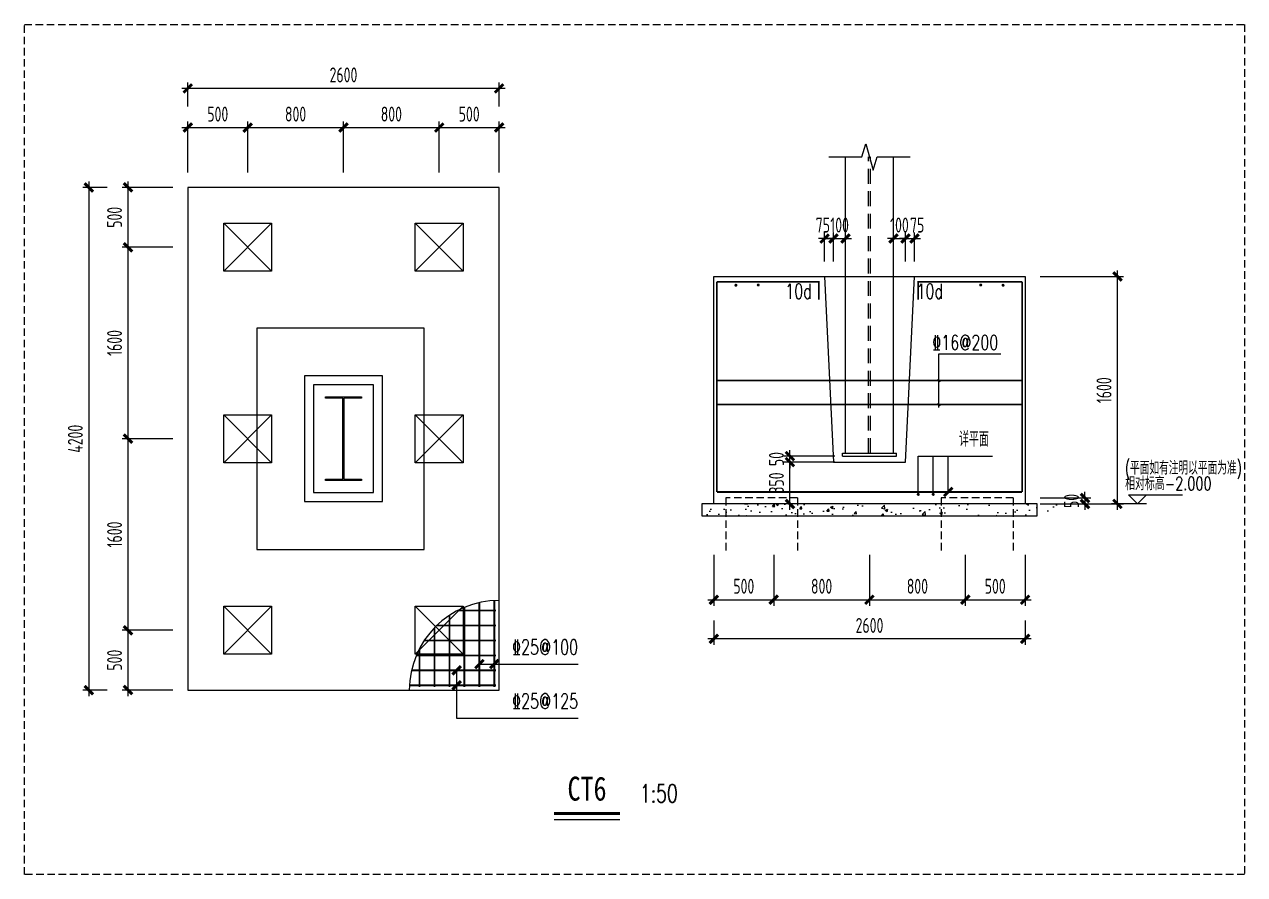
# Model space of a CAD drawing. Extents: x -1201378 to 2367219, y -619313 to 244905.
# Drawn here: x -166081 to -125311, y -428957 to -400544 of the extents above; entities that cross this region are included whole.
import ezdxf
from ezdxf.enums import TextEntityAlignment as Align

# ---------------------------------------------------------------- set-up
doc = ezdxf.new("R2010")
doc.units = 0
doc.header["$LTSCALE"] = 1000
doc.linetypes.add('DASHED', pattern=[0.75, 0.5, -0.25])
doc.linetypes.add('HIDDEN', pattern=[0.375, 0.25, -0.125])
doc.layers.get('0').update_dxf_attribs({"linetype": 'CONTINUOUS'})
doc.layers.get('Defpoints').update_dxf_attribs({"linetype": 'CONTINUOUS'})
for name, color, linetype in [('S-BG', 131, 'CONTINUOUS'), ('S-SHAPE2', 165, 'HIDDEN'), ('S-TEXT', 21, 'CONTINUOUS')]:
    doc.layers.add(name, color=color, linetype=linetype)
for name, color, linetype, lineweight in [('S-col', 2, 'CONTINUOUS', 0), ('S-ct', 2, 'CONTINUOUS', 0), ('S-dim', 81, 'CONTINUOUS', 0), ('S-donut', 11, 'CONTINUOUS', 0), ('S-gj', 6, 'CONTINUOUS', 0), ('S-hatch-c', 253, 'CONTINUOUS', 0), ('S-zhuang', 1, 'CONTINUOUS', 0), ('THIN', 7, 'CONTINUOUS', 0)]:
    doc.layers.add(name, color=color, linetype=linetype, lineweight=lineweight)
doc.styles.add('SS1', font='tj-romans1.shx', dxfattribs={"width": 0.7, "bigfont": 'tj-hztxt1.shx'})
doc.styles.add('TSSD_Dimension', font='tssdeng.shx', dxfattribs={"width": 0.7, "bigfont": 'hztxt.shx'})
doc.styles.add('TSSD_Norm', font='tj-romans1.shx', dxfattribs={"bigfont": 'tj-hztxt.shx'})
doc.styles.add('TSSD_Rein', font='tj-romans1.shx', dxfattribs={"width": 0.7, "bigfont": 'tj-hztxt.shx'})
doc.styles.add('黑体', font='simhei.ttf', dxfattribs={"width": 0.8})
doc.dimstyles.new('TSSD_50_200', dxfattribs={"dimtxt": 500, "dimasz": 200, "dimexe": 200, "dimexo": 500, "dimgap": 200, "dimtad": 1, "dimdec": 0, "dimlfac": 0.25, "dimzin": 0, "dimdsep": 46, "dimtxsty": 'TSSD_Dimension', "dimblk": 'ARCHTICK', "dimcen": 0, "dimdle": 200, "dimclrt": 7, "dimadec": 0, "dimazin": 0, "dimtfac": 1, "dimtdec": 0, "dimtix": 1, "dimtmove": 2, "dimatfit": 3, "dimfxl": 1, "dimtolj": 1, "dimtzin": 0, "dimarcsym": 0})

# ---------------------------------------------------------------- blocks, each defined once
blk = doc.blocks.new('_ArchTick')
at = {"color": 0, "linetype": 'ByBlock', "const_width": 0.5}
blk.add_lwpolyline([(-0.71, -0.71), (0.71, 0.71)], dxfattribs=at)
blk = doc.blocks.new('*D3606')
at = {"layer": 'Defpoints', "color": 0, "transparency": 16777216}
for p in [(-158620, -403992), (-160620, -405991), (-158620, -405991)]:
    blk.add_point(p, dxfattribs=at)
at = {"layer": 'S-dim', "color": 0, "lineweight": -2, "transparency": 16777216}
for p, q in [((-160820, -403992), (-158420, -403992)), ((-160620, -405491), (-160620, -403792)), ((-158620, -405491), (-158620, -403792))]:
    blk.add_line(p, q, dxfattribs=at)
at = {"layer": 'S-dim', "color": 0, "lineweight": -2, "transparency": 16777216, "xscale": 200, "yscale": 200, "zscale": 200, "rotation": 180}
blk.add_blockref('_ArchTick', (-160620, -403992), dxfattribs=at)
at = {"layer": 'S-dim', "color": 0, "lineweight": -2, "transparency": 16777216, "xscale": 200, "yscale": 200, "zscale": 200}
blk.add_blockref('_ArchTick', (-158620, -403992), dxfattribs=at)
at = {"layer": 'S-dim', "color": 7, "transparency": 16777216, "insert": (-159620, -403542), "char_height": 500, "attachment_point": 5, "style": 'TSSD_Dimension'}
blk.add_mtext('\\A1;500', dxfattribs=at)
blk = doc.blocks.new('*D3607')
at = {"layer": 'Defpoints', "color": 0, "transparency": 16777216}
for p in [(-155420, -403992), (-158620, -405991), (-155420, -405991)]:
    blk.add_point(p, dxfattribs=at)
at = {"layer": 'S-dim', "color": 0, "lineweight": -2, "transparency": 16777216}
for p, q in [((-158820, -403992), (-155220, -403992)), ((-158620, -405491), (-158620, -403792)), ((-155420, -405491), (-155420, -403792))]:
    blk.add_line(p, q, dxfattribs=at)
at = {"layer": 'S-dim', "color": 0, "lineweight": -2, "transparency": 16777216, "xscale": 200, "yscale": 200, "zscale": 200, "rotation": 180}
blk.add_blockref('_ArchTick', (-158620, -403992), dxfattribs=at)
at = {"layer": 'S-dim', "color": 0, "lineweight": -2, "transparency": 16777216, "xscale": 200, "yscale": 200, "zscale": 200}
blk.add_blockref('_ArchTick', (-155420, -403992), dxfattribs=at)
at = {"layer": 'S-dim', "color": 7, "transparency": 16777216, "insert": (-157020, -403542), "char_height": 500, "attachment_point": 5, "style": 'TSSD_Dimension'}
blk.add_mtext('\\A1;800', dxfattribs=at)
blk = doc.blocks.new('*D3608')
at = {"layer": 'Defpoints', "color": 0, "transparency": 16777216}
for p in [(-150220, -403992), (-152220, -405991), (-150220, -405991)]:
    blk.add_point(p, dxfattribs=at)
at = {"layer": 'S-dim', "color": 0, "lineweight": -2, "transparency": 16777216}
for p, q in [((-152420, -403992), (-150020, -403992)), ((-152220, -405491), (-152220, -403792)), ((-150220, -405491), (-150220, -403792))]:
    blk.add_line(p, q, dxfattribs=at)
at = {"layer": 'S-dim', "color": 0, "lineweight": -2, "transparency": 16777216, "xscale": 200, "yscale": 200, "zscale": 200, "rotation": 180}
blk.add_blockref('_ArchTick', (-152220, -403992), dxfattribs=at)
at = {"layer": 'S-dim', "color": 0, "lineweight": -2, "transparency": 16777216, "xscale": 200, "yscale": 200, "zscale": 200}
blk.add_blockref('_ArchTick', (-150220, -403992), dxfattribs=at)
at = {"layer": 'S-dim', "color": 7, "transparency": 16777216, "insert": (-151220, -403542), "char_height": 500, "attachment_point": 5, "style": 'TSSD_Dimension'}
blk.add_mtext('\\A1;500', dxfattribs=at)
blk = doc.blocks.new('*D3609')
at = {"layer": 'Defpoints', "color": 0, "transparency": 16777216}
for p in [(-152220, -403992), (-155420, -405991), (-152220, -405991)]:
    blk.add_point(p, dxfattribs=at)
at = {"layer": 'S-dim', "color": 0, "lineweight": -2, "transparency": 16777216}
for p, q in [((-155620, -403992), (-152020, -403992)), ((-155420, -405491), (-155420, -403792)), ((-152220, -405491), (-152220, -403792))]:
    blk.add_line(p, q, dxfattribs=at)
at = {"layer": 'S-dim', "color": 0, "lineweight": -2, "transparency": 16777216, "xscale": 200, "yscale": 200, "zscale": 200, "rotation": 180}
blk.add_blockref('_ArchTick', (-155420, -403992), dxfattribs=at)
at = {"layer": 'S-dim', "color": 0, "lineweight": -2, "transparency": 16777216, "xscale": 200, "yscale": 200, "zscale": 200}
blk.add_blockref('_ArchTick', (-152220, -403992), dxfattribs=at)
at = {"layer": 'S-dim', "color": 7, "transparency": 16777216, "insert": (-153820, -403542), "char_height": 500, "attachment_point": 5, "style": 'TSSD_Dimension'}
blk.add_mtext('\\A1;800', dxfattribs=at)
blk = doc.blocks.new('*D3610')
at = {"layer": 'Defpoints', "color": 0, "transparency": 16777216}
for p in [(-132644, -408970), (-129558, -408970), (-132644, -416570)]:
    blk.add_point(p, dxfattribs=at)
at = {"layer": 'S-dim', "color": 0, "lineweight": -2, "transparency": 16777216}
for p, q in [((-129558, -416770), (-129558, -408770)), ((-132144, -408970), (-129358, -408970)), ((-132144, -416570), (-129358, -416570))]:
    blk.add_line(p, q, dxfattribs=at)
at = {"layer": 'S-dim', "color": 0, "lineweight": -2, "transparency": 16777216, "xscale": 200, "yscale": 200, "zscale": 200}
for p, rotation in [((-129558, -408970), 90), ((-129558, -416570), 270)]:
    blk.add_blockref('_ArchTick', p, dxfattribs=dict(at, rotation=rotation))
at = {"layer": 'S-dim', "color": 7, "transparency": 16777216, "insert": (-130008, -412770), "char_height": 500, "attachment_point": 5, "rotation": 90, "style": 'TSSD_Dimension'}
blk.add_mtext('\\A1;1600', dxfattribs=at)
blk = doc.blocks.new('*D3611')
at = {"layer": 'Defpoints', "color": 0, "transparency": 16777216}
for p in [(-138644, -407700), (-139044, -408970), (-138644, -408970)]:
    blk.add_point(p, dxfattribs=at)
at = {"layer": 'S-dim', "color": 0, "lineweight": -2, "transparency": 16777216}
for p, q in [((-139044, -408470), (-139044, -407500)), ((-138644, -408470), (-138644, -407500)), ((-139044, -407700), (-139244, -407700)), ((-139044, -407700), (-138644, -407700)), ((-138644, -407700), (-138444, -407700))]:
    blk.add_line(p, q, dxfattribs=at)
at = {"layer": 'S-dim', "color": 0, "lineweight": -2, "transparency": 16777216, "xscale": 200, "yscale": 200, "zscale": 200}
blk.add_blockref('_ArchTick', (-139044, -407700), dxfattribs=at)
at = {"layer": 'S-dim', "color": 0, "lineweight": -2, "transparency": 16777216, "xscale": 200, "yscale": 200, "zscale": 200, "rotation": 180}
blk.add_blockref('_ArchTick', (-138644, -407700), dxfattribs=at)
at = {"layer": 'S-dim', "color": 7, "transparency": 16777216, "insert": (-138844, -407250), "char_height": 500, "attachment_point": 5, "style": 'TSSD_Dimension'}
blk.add_mtext('\\A1;100', dxfattribs=at)
blk = doc.blocks.new('*D3612')
at = {"layer": 'Defpoints', "color": 0, "transparency": 16777216}
for p in [(-139044, -407700), (-139344, -408970), (-139044, -408970)]:
    blk.add_point(p, dxfattribs=at)
at = {"layer": 'S-dim', "color": 0, "lineweight": -2, "transparency": 16777216}
for p, q in [((-139344, -408470), (-139344, -407500)), ((-139044, -408470), (-139044, -407500)), ((-139344, -407700), (-139544, -407700)), ((-139344, -407700), (-139044, -407700)), ((-139044, -407700), (-138844, -407700))]:
    blk.add_line(p, q, dxfattribs=at)
at = {"layer": 'S-dim', "color": 0, "lineweight": -2, "transparency": 16777216, "xscale": 200, "yscale": 200, "zscale": 200}
blk.add_blockref('_ArchTick', (-139344, -407700), dxfattribs=at)
at = {"layer": 'S-dim', "color": 0, "lineweight": -2, "transparency": 16777216, "xscale": 200, "yscale": 200, "zscale": 200, "rotation": 180}
blk.add_blockref('_ArchTick', (-139044, -407700), dxfattribs=at)
at = {"layer": 'S-dim', "color": 7, "transparency": 16777216, "insert": (-139401, -407250), "char_height": 500, "attachment_point": 5, "style": 'TSSD_Dimension'}
blk.add_mtext('\\A1;75', dxfattribs=at)
blk = doc.blocks.new('*D3613')
at = {"layer": 'Defpoints', "color": 0, "transparency": 16777216}
for p in [(-136344, -407700), (-136644, -408970), (-136344, -408970)]:
    blk.add_point(p, dxfattribs=at)
at = {"layer": 'S-dim', "color": 0, "lineweight": -2, "transparency": 16777216}
for p, q in [((-136644, -408470), (-136644, -407500)), ((-136344, -408470), (-136344, -407500)), ((-136644, -407700), (-136844, -407700)), ((-136644, -407700), (-136344, -407700)), ((-136344, -407700), (-136144, -407700))]:
    blk.add_line(p, q, dxfattribs=at)
at = {"layer": 'S-dim', "color": 0, "lineweight": -2, "transparency": 16777216, "xscale": 200, "yscale": 200, "zscale": 200}
blk.add_blockref('_ArchTick', (-136644, -407700), dxfattribs=at)
at = {"layer": 'S-dim', "color": 0, "lineweight": -2, "transparency": 16777216, "xscale": 200, "yscale": 200, "zscale": 200, "rotation": 180}
blk.add_blockref('_ArchTick', (-136344, -407700), dxfattribs=at)
at = {"layer": 'S-dim', "color": 7, "transparency": 16777216, "insert": (-136251, -407250), "char_height": 500, "attachment_point": 5, "style": 'TSSD_Dimension'}
blk.add_mtext('\\A1;75', dxfattribs=at)
blk = doc.blocks.new('*D3614')
at = {"layer": 'Defpoints', "color": 0, "transparency": 16777216}
for p in [(-136644, -407700), (-137044, -408970), (-136644, -408970)]:
    blk.add_point(p, dxfattribs=at)
at = {"layer": 'S-dim', "color": 0, "lineweight": -2, "transparency": 16777216}
for p, q in [((-137044, -408470), (-137044, -407500)), ((-136644, -408470), (-136644, -407500)), ((-137044, -407700), (-137244, -407700)), ((-137044, -407700), (-136644, -407700)), ((-136644, -407700), (-136444, -407700))]:
    blk.add_line(p, q, dxfattribs=at)
at = {"layer": 'S-dim', "color": 0, "lineweight": -2, "transparency": 16777216, "xscale": 200, "yscale": 200, "zscale": 200}
blk.add_blockref('_ArchTick', (-137044, -407700), dxfattribs=at)
at = {"layer": 'S-dim', "color": 0, "lineweight": -2, "transparency": 16777216, "xscale": 200, "yscale": 200, "zscale": 200, "rotation": 180}
blk.add_blockref('_ArchTick', (-136644, -407700), dxfattribs=at)
at = {"layer": 'S-dim', "color": 7, "transparency": 16777216, "insert": (-136844, -407250), "char_height": 500, "attachment_point": 5, "style": 'TSSD_Dimension'}
blk.add_mtext('\\A1;100', dxfattribs=at)
blk = doc.blocks.new('*D3615')
at = {"layer": 'Defpoints', "color": 0, "transparency": 16777216}
for p in [(-132644, -416370), (-132644, -416570), (-130644, -416570)]:
    blk.add_point(p, dxfattribs=at)
at = {"layer": 'S-dim', "color": 0, "lineweight": -2, "transparency": 16777216}
for p, q in [((-130644, -416370), (-130644, -416170)), ((-132144, -416370), (-130444, -416370)), ((-132144, -416570), (-130444, -416570)), ((-130644, -416370), (-130644, -416570)), ((-130644, -416570), (-130644, -416770))]:
    blk.add_line(p, q, dxfattribs=at)
at = {"layer": 'S-dim', "color": 0, "lineweight": -2, "transparency": 16777216, "xscale": 200, "yscale": 200, "zscale": 200}
for p, rotation in [((-130644, -416370), 270), ((-130644, -416570), 90)]:
    blk.add_blockref('_ArchTick', p, dxfattribs=dict(at, rotation=rotation))
at = {"layer": 'S-dim', "color": 7, "transparency": 16777216, "insert": (-131094, -416470), "char_height": 500, "attachment_point": 5, "rotation": 90, "style": 'TSSD_Dimension'}
blk.add_mtext('\\A1;50', dxfattribs=at)
blk = doc.blocks.new('*D3616')
at = {"layer": 'Defpoints', "color": 0, "transparency": 16777216}
for p in [(-140504, -415170), (-138504, -415170), (-138504, -416570)]:
    blk.add_point(p, dxfattribs=at)
at = {"layer": 'S-dim', "color": 0, "lineweight": -2, "transparency": 16777216}
for p, q in [((-140504, -416770), (-140504, -414970)), ((-139004, -415170), (-140704, -415170)), ((-139004, -416570), (-140704, -416570))]:
    blk.add_line(p, q, dxfattribs=at)
at = {"layer": 'S-dim', "color": 0, "lineweight": -2, "transparency": 16777216, "xscale": 200, "yscale": 200, "zscale": 200}
for p, rotation in [((-140504, -415170), 90), ((-140504, -416570), 270)]:
    blk.add_blockref('_ArchTick', p, dxfattribs=dict(at, rotation=rotation))
at = {"layer": 'S-dim', "color": 7, "transparency": 16777216, "insert": (-140954, -415870), "char_height": 500, "attachment_point": 5, "rotation": 90, "style": 'TSSD_Dimension'}
blk.add_mtext('\\A1;350', dxfattribs=at)
blk = doc.blocks.new('*D3617')
at = {"layer": 'Defpoints', "color": 0, "transparency": 16777216}
for p in [(-140504, -414970), (-138504, -414970), (-138504, -415170)]:
    blk.add_point(p, dxfattribs=at)
at = {"layer": 'S-dim', "color": 0, "lineweight": -2, "transparency": 16777216}
for p, q in [((-139004, -414970), (-140704, -414970)), ((-140504, -414970), (-140504, -414770)), ((-140504, -415170), (-140504, -414970)), ((-139004, -415170), (-140704, -415170)), ((-140504, -415170), (-140504, -415370))]:
    blk.add_line(p, q, dxfattribs=at)
at = {"layer": 'S-dim', "color": 0, "lineweight": -2, "transparency": 16777216, "xscale": 200, "yscale": 200, "zscale": 200}
for p, rotation in [((-140504, -414970), 270), ((-140504, -415170), 90)]:
    blk.add_blockref('_ArchTick', p, dxfattribs=dict(at, rotation=rotation))
at = {"layer": 'S-dim', "color": 7, "transparency": 16777216, "insert": (-140954, -415070), "char_height": 500, "attachment_point": 5, "rotation": 90, "style": 'TSSD_Dimension'}
blk.add_mtext('\\A1;50', dxfattribs=at)
blk = doc.blocks.new('S-ZHUANG-400')
at = {"layer": 'S-zhuang'}
for p, q in [((200, -200), (-200, 200)), ((-200, -200), (200, 200))]:
    blk.add_line(p, q, dxfattribs=at)
blk.add_lwpolyline([(-200, 200), (200, 200), (200, -200), (-200, -200)], close=True, dxfattribs=at)
blk = doc.blocks.new('nt66')
at = {"layer": 'S-col'}
blk.add_lwpolyline([(-195790, 766820), (-195490, 766820), (-195490, 766808), (-195636, 766808), (-195636, 766132), (-195490, 766132), (-195490, 766120), (-195790, 766120), (-195790, 766132), (-195644, 766132), (-195644, 766808), (-195790, 766808)], close=True, dxfattribs=at)
blk = doc.blocks.new('*D3581')
at = {"layer": 'Defpoints', "color": 0, "transparency": 16777216}
for p in [(-160620, -402682), (-160620, -403791), (-150220, -403791)]:
    blk.add_point(p, dxfattribs=at)
at = {"layer": 'S-dim', "color": 0, "lineweight": -2, "transparency": 16777216}
for p, q in [((-150020, -402682), (-160820, -402682)), ((-160620, -403291), (-160620, -402482)), ((-150220, -403291), (-150220, -402482))]:
    blk.add_line(p, q, dxfattribs=at)
at = {"layer": 'S-dim', "color": 0, "lineweight": -2, "transparency": 16777216, "xscale": 200, "yscale": 200, "zscale": 200, "rotation": 180}
blk.add_blockref('_ArchTick', (-160620, -402682), dxfattribs=at)
at = {"layer": 'S-dim', "color": 0, "lineweight": -2, "transparency": 16777216, "xscale": 200, "yscale": 200, "zscale": 200}
blk.add_blockref('_ArchTick', (-150220, -402682), dxfattribs=at)
at = {"layer": 'S-dim', "color": 7, "transparency": 16777216, "insert": (-155420, -402232), "char_height": 500, "attachment_point": 5, "style": 'TSSD_Dimension'}
blk.add_mtext('\\A1;2600', dxfattribs=at)
blk = doc.blocks.new('*D3582')
at = {"layer": 'Defpoints', "color": 0, "transparency": 16777216}
for p in [(-162619, -420791), (-160620, -420791), (-160620, -422791)]:
    blk.add_point(p, dxfattribs=at)
at = {"layer": 'S-dim', "color": 0, "lineweight": -2, "transparency": 16777216}
for p, q in [((-162619, -422991), (-162619, -420591)), ((-161120, -420791), (-162819, -420791)), ((-161120, -422791), (-162819, -422791))]:
    blk.add_line(p, q, dxfattribs=at)
at = {"layer": 'S-dim', "color": 0, "lineweight": -2, "transparency": 16777216, "xscale": 200, "yscale": 200, "zscale": 200}
for p, rotation in [((-162619, -420791), 90), ((-162619, -422791), 270)]:
    blk.add_blockref('_ArchTick', p, dxfattribs=dict(at, rotation=rotation))
at = {"layer": 'S-dim', "color": 7, "transparency": 16777216, "insert": (-163069, -421791), "char_height": 500, "attachment_point": 5, "rotation": 90, "style": 'TSSD_Dimension'}
blk.add_mtext('\\A1;500', dxfattribs=at)
blk = doc.blocks.new('*D3583')
at = {"layer": 'Defpoints', "color": 0, "transparency": 16777216}
for p in [(-162619, -414391), (-160620, -414391), (-160620, -420791)]:
    blk.add_point(p, dxfattribs=at)
at = {"layer": 'S-dim', "color": 0, "lineweight": -2, "transparency": 16777216}
for p, q in [((-162619, -420991), (-162619, -414191)), ((-161120, -414391), (-162819, -414391)), ((-161120, -420791), (-162819, -420791))]:
    blk.add_line(p, q, dxfattribs=at)
at = {"layer": 'S-dim', "color": 0, "lineweight": -2, "transparency": 16777216, "xscale": 200, "yscale": 200, "zscale": 200}
for p, rotation in [((-162619, -414391), 90), ((-162619, -420791), 270)]:
    blk.add_blockref('_ArchTick', p, dxfattribs=dict(at, rotation=rotation))
at = {"layer": 'S-dim', "color": 7, "transparency": 16777216, "insert": (-163069, -417591), "char_height": 500, "attachment_point": 5, "rotation": 90, "style": 'TSSD_Dimension'}
blk.add_mtext('\\A1;1600', dxfattribs=at)
blk = doc.blocks.new('*D3584')
at = {"layer": 'Defpoints', "color": 0, "transparency": 16777216}
for p in [(-162619, -405991), (-160620, -405991), (-160620, -407991)]:
    blk.add_point(p, dxfattribs=at)
at = {"layer": 'S-dim', "color": 0, "lineweight": -2, "transparency": 16777216}
for p, q in [((-161120, -405991), (-162819, -405991)), ((-162619, -408191), (-162619, -405791)), ((-161120, -407991), (-162819, -407991))]:
    blk.add_line(p, q, dxfattribs=at)
at = {"layer": 'S-dim', "color": 0, "lineweight": -2, "transparency": 16777216, "xscale": 200, "yscale": 200, "zscale": 200}
for p, rotation in [((-162619, -405991), 90), ((-162619, -407991), 270)]:
    blk.add_blockref('_ArchTick', p, dxfattribs=dict(at, rotation=rotation))
at = {"layer": 'S-dim', "color": 7, "transparency": 16777216, "insert": (-163069, -406991), "char_height": 500, "attachment_point": 5, "rotation": 90, "style": 'TSSD_Dimension'}
blk.add_mtext('\\A1;500', dxfattribs=at)
blk = doc.blocks.new('*D3585')
at = {"layer": 'Defpoints', "color": 0, "transparency": 16777216}
for p in [(-162619, -407991), (-160620, -407991), (-160620, -414391)]:
    blk.add_point(p, dxfattribs=at)
at = {"layer": 'S-dim', "color": 0, "lineweight": -2, "transparency": 16777216}
for p, q in [((-161120, -407991), (-162819, -407991)), ((-162619, -414591), (-162619, -407791)), ((-161120, -414391), (-162819, -414391))]:
    blk.add_line(p, q, dxfattribs=at)
at = {"layer": 'S-dim', "color": 0, "lineweight": -2, "transparency": 16777216, "xscale": 200, "yscale": 200, "zscale": 200}
for p, rotation in [((-162619, -407991), 90), ((-162619, -414391), 270)]:
    blk.add_blockref('_ArchTick', p, dxfattribs=dict(at, rotation=rotation))
at = {"layer": 'S-dim', "color": 7, "transparency": 16777216, "insert": (-163069, -411191), "char_height": 500, "attachment_point": 5, "rotation": 90, "style": 'TSSD_Dimension'}
blk.add_mtext('\\A1;1600', dxfattribs=at)
blk = doc.blocks.new('*D3586')
at = {"layer": 'Defpoints', "color": 0, "transparency": 16777216}
for p in [(-162820, -405991), (-163929, -422791), (-162820, -422791)]:
    blk.add_point(p, dxfattribs=at)
at = {"layer": 'S-dim', "color": 0, "lineweight": -2, "transparency": 16777216}
for p, q in [((-163320, -405991), (-164129, -405991)), ((-163929, -405791), (-163929, -422991)), ((-163320, -422791), (-164129, -422791))]:
    blk.add_line(p, q, dxfattribs=at)
at = {"layer": 'S-dim', "color": 0, "lineweight": -2, "transparency": 16777216, "xscale": 200, "yscale": 200, "zscale": 200}
for p, rotation in [((-163929, -405991), 90), ((-163929, -422791), 270)]:
    blk.add_blockref('_ArchTick', p, dxfattribs=dict(at, rotation=rotation))
at = {"layer": 'S-dim', "color": 7, "transparency": 16777216, "insert": (-164379, -414391), "char_height": 500, "attachment_point": 5, "rotation": 90, "style": 'TSSD_Dimension'}
blk.add_mtext('\\A1;4200', dxfattribs=at)
blk = doc.blocks.new('*D3587')
at = {"layer": 'Defpoints', "color": 0, "transparency": 16777216}
for p in [(-143044, -417770), (-141044, -417770), (-141044, -419770)]:
    blk.add_point(p, dxfattribs=at)
at = {"layer": 'S-dim', "color": 0, "lineweight": -2, "transparency": 16777216}
for p, q in [((-143044, -418270), (-143044, -419970)), ((-141044, -418270), (-141044, -419970)), ((-143244, -419770), (-140844, -419770))]:
    blk.add_line(p, q, dxfattribs=at)
at = {"layer": 'S-dim', "color": 0, "lineweight": -2, "transparency": 16777216, "xscale": 200, "yscale": 200, "zscale": 200, "rotation": 180}
blk.add_blockref('_ArchTick', (-143044, -419770), dxfattribs=at)
at = {"layer": 'S-dim', "color": 0, "lineweight": -2, "transparency": 16777216, "xscale": 200, "yscale": 200, "zscale": 200}
blk.add_blockref('_ArchTick', (-141044, -419770), dxfattribs=at)
at = {"layer": 'S-dim', "color": 7, "transparency": 16777216, "insert": (-142044, -419320), "char_height": 500, "attachment_point": 5, "style": 'TSSD_Dimension'}
blk.add_mtext('\\A1;500', dxfattribs=at)
blk = doc.blocks.new('*D3588')
at = {"layer": 'Defpoints', "color": 0, "transparency": 16777216}
for p in [(-141044, -417770), (-137844, -417770), (-137844, -419770)]:
    blk.add_point(p, dxfattribs=at)
at = {"layer": 'S-dim', "color": 0, "lineweight": -2, "transparency": 16777216}
for p, q in [((-141044, -418270), (-141044, -419970)), ((-137844, -418270), (-137844, -419970)), ((-141244, -419770), (-137644, -419770))]:
    blk.add_line(p, q, dxfattribs=at)
at = {"layer": 'S-dim', "color": 0, "lineweight": -2, "transparency": 16777216, "xscale": 200, "yscale": 200, "zscale": 200, "rotation": 180}
blk.add_blockref('_ArchTick', (-141044, -419770), dxfattribs=at)
at = {"layer": 'S-dim', "color": 0, "lineweight": -2, "transparency": 16777216, "xscale": 200, "yscale": 200, "zscale": 200}
blk.add_blockref('_ArchTick', (-137844, -419770), dxfattribs=at)
at = {"layer": 'S-dim', "color": 7, "transparency": 16777216, "insert": (-139444, -419320), "char_height": 500, "attachment_point": 5, "style": 'TSSD_Dimension'}
blk.add_mtext('\\A1;800', dxfattribs=at)
blk = doc.blocks.new('*D3589')
at = {"layer": 'Defpoints', "color": 0, "transparency": 16777216}
for p in [(-134644, -417770), (-132644, -417770), (-132644, -419770)]:
    blk.add_point(p, dxfattribs=at)
at = {"layer": 'S-dim', "color": 0, "lineweight": -2, "transparency": 16777216}
for p, q in [((-134644, -418270), (-134644, -419970)), ((-132644, -418270), (-132644, -419970)), ((-134844, -419770), (-132444, -419770))]:
    blk.add_line(p, q, dxfattribs=at)
at = {"layer": 'S-dim', "color": 0, "lineweight": -2, "transparency": 16777216, "xscale": 200, "yscale": 200, "zscale": 200, "rotation": 180}
blk.add_blockref('_ArchTick', (-134644, -419770), dxfattribs=at)
at = {"layer": 'S-dim', "color": 0, "lineweight": -2, "transparency": 16777216, "xscale": 200, "yscale": 200, "zscale": 200}
blk.add_blockref('_ArchTick', (-132644, -419770), dxfattribs=at)
at = {"layer": 'S-dim', "color": 7, "transparency": 16777216, "insert": (-133644, -419320), "char_height": 500, "attachment_point": 5, "style": 'TSSD_Dimension'}
blk.add_mtext('\\A1;500', dxfattribs=at)
blk = doc.blocks.new('*D3590')
at = {"layer": 'Defpoints', "color": 0, "transparency": 16777216}
for p in [(-137844, -417770), (-134644, -417770), (-134644, -419770)]:
    blk.add_point(p, dxfattribs=at)
at = {"layer": 'S-dim', "color": 0, "lineweight": -2, "transparency": 16777216}
for p, q in [((-137844, -418270), (-137844, -419970)), ((-134644, -418270), (-134644, -419970)), ((-138044, -419770), (-134444, -419770))]:
    blk.add_line(p, q, dxfattribs=at)
at = {"layer": 'S-dim', "color": 0, "lineweight": -2, "transparency": 16777216, "xscale": 200, "yscale": 200, "zscale": 200, "rotation": 180}
blk.add_blockref('_ArchTick', (-137844, -419770), dxfattribs=at)
at = {"layer": 'S-dim', "color": 0, "lineweight": -2, "transparency": 16777216, "xscale": 200, "yscale": 200, "zscale": 200}
blk.add_blockref('_ArchTick', (-134644, -419770), dxfattribs=at)
at = {"layer": 'S-dim', "color": 7, "transparency": 16777216, "insert": (-136244, -419320), "char_height": 500, "attachment_point": 5, "style": 'TSSD_Dimension'}
blk.add_mtext('\\A1;800', dxfattribs=at)
blk = doc.blocks.new('*D3591')
at = {"layer": 'Defpoints', "color": 0, "transparency": 16777216}
for p in [(-143044, -419970), (-132644, -419970), (-143044, -421080)]:
    blk.add_point(p, dxfattribs=at)
at = {"layer": 'S-dim', "color": 0, "lineweight": -2, "transparency": 16777216}
for p, q in [((-143044, -420470), (-143044, -421280)), ((-132644, -420470), (-132644, -421280)), ((-132444, -421080), (-143244, -421080))]:
    blk.add_line(p, q, dxfattribs=at)
at = {"layer": 'S-dim', "color": 0, "lineweight": -2, "transparency": 16777216, "xscale": 200, "yscale": 200, "zscale": 200, "rotation": 180}
blk.add_blockref('_ArchTick', (-143044, -421080), dxfattribs=at)
at = {"layer": 'S-dim', "color": 0, "lineweight": -2, "transparency": 16777216, "xscale": 200, "yscale": 200, "zscale": 200}
blk.add_blockref('_ArchTick', (-132644, -421080), dxfattribs=at)
at = {"layer": 'S-dim', "color": 7, "transparency": 16777216, "insert": (-137844, -420630), "char_height": 500, "attachment_point": 5, "style": 'TSSD_Dimension'}
blk.add_mtext('\\A1;2600', dxfattribs=at)
blk = doc.blocks.new('_reinbk')
blk.add_line((0, 0), (0, 0))
blk = doc.blocks.new('TT')
blk.add_line((-0.97, 0), (0.97, 0))
at = {"const_width": 0.45}
blk.add_lwpolyline([(-0.44, -0.44), (0.44, 0.44)], dxfattribs=at)

msp = doc.modelspace()

# ---------------------------------------------------------------- hatches: boundary and pattern name
at = {"layer": 'S-hatch-c'}
h = msp.add_hatch(dxfattribs=at)
h.set_pattern_fill('AR-CONC', color=256, scale=5, style=0)
h.set_pattern_definition([(50, (-137444.26, -416970.15), (910.92, -79.7), [95.25, -1047.75]), (355, (-137444.3, -416970.15), (-176.21, 955.28), [76.2, -838.2]), (100.451, (-137368.35, -416976.8), (734.71, 875.58), [80.95, -890.45]), (46.184, (-137444.3, -416716.1), (1355.4, -210.21), [142.87, -1571.62]), (96.636, (-137331.3, -416733.7), (1187.02, 1237.13), [121.42, -1335.67]), (351.184, (-137444.3, -416716.1), (1187.02, 1237.13), [114.3, -1257.3]), (21, (-137317.26, -416779.65), (758.07, -511.33), [95.25, -1047.75]), (326, (-137317.3, -416779.65), (309.01, 920.94), [76.2, -838.2]), (71.451, (-137254.1, -416822.3), (1067.08, 409.61), [80.95, -890.45]), (37.5, (-137444.26, -416970.15), (15.443, 422.775), [0, -828.04, 0, -850.9, 0, -841.375]), (7.5, (-137444.26, -416970.15), (334.1, 500.903), [0, -485.14, 0, -808.99, 0, -320.675]), (327.5, (-137727.47, -416970.15), (677.953, -28.644), [0, -317.5, 0, -990.6, 0, -1314.45]), (317.5, (-137854.5, -416970.15), (740.646, 127.13), [0, -412.75, 0, -657.86, 0, -933.45])])
h.paths.add_polyline_path([(-143444.3, -416570.1), (-143444.3, -416970.1), (-131444.3, -416970.1), (-131444.3, -416570.1)])

# ---------------------------------------------------------------- linework, layer by layer
at = {"layer": 'S-BG'}
msp.add_line((-128587.8, -416570.1), (-129758.1, -416570.1), dxfattribs=at)
msp.add_lwpolyline([(-128587.4, -416270.1), (-128887.4, -416570.1), (-129187.4, -416270.1), (-127387.4, -416270.1)], dxfattribs=at)
at = {"layer": 'S-col', "color": 9}
for p, q in [((-138644.3, -414870.1), (-138644.3, -404970.1)), ((-137044.3, -414870.1), (-137044.3, -404970.1)), ((-138744.3, -414870.1), (-136944.3, -414870.1)), ((-138744.3, -414970.1), (-138744.3, -414870.1)), ((-138744.3, -414970.1), (-136944.3, -414970.1)), ((-136944.3, -414970.1), (-136944.3, -414870.1))]:
    msp.add_line(p, q, dxfattribs=at)
at = {"layer": 'S-col', "color": 9, "linetype": 'DASHED'}
for p, q in [((-137880.3, -414870.1), (-137880.3, -404970.1)), ((-137808.3, -414870.1), (-137808.3, -404970.1))]:
    msp.add_line(p, q, dxfattribs=at)
at = {"layer": 'S-ct'}
for p, q in [((-143044.3, -416570.1), (-143044.3, -408970.1)), ((-143044.3, -408970.1), (-132644.3, -408970.1)), ((-139344.3, -408970.1), (-139044.3, -415170.1)), ((-136644.3, -415170.1), (-136344.3, -408970.1)), ((-132644.3, -408970.1), (-132644.3, -416570.1)), ((-139044.3, -415170.1), (-136644.3, -415170.1)), ((-132244.3, -416570.1), (-143444.3, -416570.1)), ((-143444.3, -416570.1), (-143444.3, -416970.1)), ((-132244.3, -416970.1), (-132244.3, -416570.1)), ((-143444.3, -416970.1), (-132244.3, -416970.1))]:
    msp.add_line(p, q, dxfattribs=at)
for points in [[(-150219.6, -405991.3), (-160619.6, -405991.3), (-160619.6, -422791.3), (-150219.6, -422791.3)], [(-158319.6, -418091.3), (-152719.6, -418091.3), (-152719.6, -410691.3), (-158319.6, -410691.3)], [(-156719.6, -416491.3), (-154119.6, -416491.3), (-154119.6, -412291.3), (-156719.6, -412291.3)], [(-156419.6, -416191.3), (-154419.6, -416191.3), (-154419.6, -412591.3), (-156419.6, -412591.3)]]:
    msp.add_lwpolyline(points, close=True, dxfattribs=at)
at = {"layer": 'S-donut', "const_width": 50}
for points in [[(-142282.2, -409262, -1), (-142332.2, -409262, -1)], [(-141536.2, -409253.3, -1), (-141586.2, -409253.3, -1)], [(-134152.4, -409253.3, 1), (-134102.4, -409253.3, 1)], [(-133406.3, -409262, 1), (-133356.3, -409262, 1)], [(-136240.6, -416250.1, 1), (-136190.6, -416250.1, 1)], [(-135740.6, -416250.1, 1), (-135690.6, -416250.1, 1)]]:
    msp.add_lwpolyline(points, format="xyb", close=True, dxfattribs=at)
at = {"layer": 'S-gj', "const_width": 60}
for points in [[(-142944.3, -409145.9), (-139534.2, -409145.9), (-139534.2, -409745.9)], [(-142944.3, -409145.9), (-142944.3, -416170.1)], [(-132744.3, -409145.9), (-136216.8, -409145.9), (-136216.8, -409745.9)], [(-132744.3, -409145.9), (-132744.3, -416170.1)], [(-142944.3, -412446.2), (-132744.3, -412446.2)], [(-142944.3, -413246.2), (-132744.3, -413246.2)], [(-132744.3, -416170.1), (-142944.3, -416170.1)], [(-150879.6, -422691.3), (-150879.6, -419864.8)], [(-150379.6, -422691.3), (-150379.6, -419795.6)], [(-151879.6, -422691.3), (-151879.6, -420292.5)], [(-150319.6, -420131.3), (-151606.8, -420131.3)], [(-151379.6, -422691.3), (-151379.6, -420024.7)], [(-152379.6, -422691.3), (-152379.6, -420709.4)], [(-150319.6, -420631.3), (-152301.5, -420631.3)], [(-150319.6, -421131.3), (-152718.5, -421131.3)], [(-152879.6, -422691.3), (-152879.6, -421404.1)], [(-150319.6, -421631.3), (-152986.3, -421631.3)], [(-150319.6, -422131.3), (-153146.1, -422131.3)], [(-150319.6, -422631.3), (-153215.3, -422631.3)]]:
    msp.add_lwpolyline(points, dxfattribs=at)
at = {"layer": 'S-SHAPE2'}
for p, q in [((-140244.3, -416370.1), (-142644.3, -416370.1)), ((-142644.3, -416370.1), (-142644.3, -418170.1)), ((-140244.3, -416370.1), (-140244.3, -418170.1)), ((-133044.3, -416370.1), (-135444.3, -416370.1)), ((-135444.3, -416370.1), (-135444.3, -418170.1)), ((-133044.3, -416370.1), (-133044.3, -418170.1))]:
    msp.add_line(p, q, dxfattribs=at)
msp.add_lwpolyline([(-166080.6, -400544.3), (-125311.2, -400544.3), (-125311.2, -428956.5), (-166080.6, -428956.5)], close=True, dxfattribs=at)
at = {"layer": 'S-TEXT'}
for p, q in [((-136215.6, -414970.1), (-133733.4, -414970.1)), ((-136215.6, -416250.1), (-136215.6, -414970.1)), ((-135715.6, -416250.1), (-135715.6, -414970.1)), ((-135215.6, -416170.1), (-135215.6, -414970.1)), ((-150879.6, -421922), (-147576.6, -421922)), ((-151640.9, -422131.3), (-151640.9, -423726.1)), ((-151640.9, -423726.1), (-147576.6, -423726.1))]:
    msp.add_line(p, q, dxfattribs=at)
for points in [[(-135524.7, -413246.2), (-135524.7, -412259.9), (-135524.7, -411549.9), (-133458.2, -411549.9)], [(-148381.4, -427116.2), (-146181.4, -427116.2)]]:
    msp.add_lwpolyline(points, dxfattribs=at)
at = {"layer": 'S-TEXT', "const_width": 100}
msp.add_lwpolyline([(-148381.4, -426916.2), (-146181.4, -426916.2)], dxfattribs=at)
at = {"layer": 'THIN'}
msp.add_lwpolyline([(-139204.3, -404970.1), (-138104.3, -404970.1), (-137964.3, -404530.1), (-137724.3, -405410.1), (-137584.3, -404970.1), (-136484.3, -404970.1)], dxfattribs=at)
msp.add_arc((-150219.6, -422791.3), 3000, 90, 180, dxfattribs=at)

# ---------------------------------------------------------------- block references
at = {"layer": 'S-col', "xscale": 4, "yscale": 4, "zscale": 4, "rotation": 180}
msp.add_blockref('nt66', (-937979.6, 2651488.7), dxfattribs=at)
at = {"layer": 'S-TEXT'}
for name, p, xscale, yscale, zscale, rotation in [('TT', (-135524.7, -412446.2), 100, 100, 100, 90), ('_reinbk', (-135524.7, -412446.2), 200, 200, 200, 270), ('TT', (-135524.7, -413246.2), 100, 100, 100, 90), ('_reinbk', (-135524.7, -413246.2), 200, 200, 200, 270)]:
    msp.add_blockref(name, p, dxfattribs=dict(at, xscale=xscale, yscale=yscale, zscale=zscale, rotation=rotation))
at = {"layer": 'S-TEXT', "xscale": 200, "yscale": 200, "zscale": 200}
for p in [(-135215.6, -416170.1), (-151640.9, -422131.3), (-150879.6, -421922), (-150379.6, -421922), (-151640.9, -422631.3)]:
    msp.add_blockref('_ArchTick', p, dxfattribs=at)
at = {"layer": 'S-zhuang', "xscale": 4.000000000000001, "yscale": 4.000000000000001, "zscale": 4.000000000000001, "rotation": 90.00000000000001}
for p in [(-158619.6, -407991.3), (-152219.6, -407991.3), (-158619.6, -414391.3), (-152219.6, -414391.3), (-158619.6, -420791.3), (-152219.6, -420791.3)]:
    msp.add_blockref('S-ZHUANG-400', p, dxfattribs=at)

# ---------------------------------------------------------------- texts
at = {"layer": 'S-BG', "style": 'SS1'}
for s, width, p in [('(平面如有注明以平面为准)', 0.6, (-129302.9, -415590.5, 0)), ('相对标高-2.000', 0.7, (-129302.9, -416112.6, 0))]:
    msp.add_text(s, height=450, dxfattribs=dict(at, width=width)).set_placement(p)
at = {"layer": 'S-TEXT', "style": 'TSSD_Rein', "width": 0.7}
for s, p in [('10d', (-139774.4, -409860.4)), ('10d', (-135390.7, -409860.4)), ('详平面', (-133855.7, -414803.5)), ('%%15325@100', (-147581.2, -421755.4)), ('%%15325@125', (-147581.2, -423559.4))]:
    msp.add_text(s, height=500, dxfattribs=at).set_placement(p, align=Align.BOTTOM_RIGHT)
msp.add_text('%%15316@200', height=500, dxfattribs=at).set_placement((-133540.8, -411424.9), align=Align.RIGHT)
at = {"layer": 'S-TEXT', "style": '黑体', "width": 0.8}
msp.add_text('CT6', height=800, dxfattribs=at).set_placement((-147281.4, -426724.1), align=Align.BOTTOM_CENTER)
at = {"layer": 'S-TEXT', "style": 'TSSD_Norm', "width": 0.7}
msp.add_text('1:50', height=600, dxfattribs=at).set_placement((-145514.4, -426724.1), align=Align.BOTTOM_LEFT)

# ---------------------------------------------------------------- dimensions: what is measured, and where the dimension line sits
at = {"layer": 'S-dim'}
for base, p1, p2, angle, picture, middle in [((-160619.6, -402681.6), (-150219.6, -403791.3), (-160619.6, -403791.3), 180, '*D3581', (-155419.6, -402231.6)), ((-163929.3, -422791.3), (-162819.6, -405991.3), (-162819.6, -422791.3), 270, '*D3586', (-164379.3, -414391.3)), ((-162619.2, -405991.3), (-160619.6, -407991.3), (-160619.6, -405991.3), 90, '*D3584', (-163069.2, -406991.3)), ((-162619.2, -407991.3), (-160619.6, -414391.3), (-160619.6, -407991.3), 90, '*D3585', (-163069.2, -411191.3)), ((-162619.2, -414391.3), (-160619.6, -420791.3), (-160619.6, -414391.3), 90, '*D3583', (-163069.2, -417591.3)), ((-140504.2, -414970.1), (-138504.2, -415170.1), (-138504.2, -414970.1), 90, '*D3617', (-140954.2, -415070.1)), ((-140504.2, -415170.1), (-138504.2, -416570.1), (-138504.2, -415170.1), 90, '*D3616', (-140954.2, -415870.1)), ((-130644.3, -416570.1), (-132644.3, -416370.1), (-132644.3, -416570.1), 270, '*D3615', (-131094.3, -416470.1)), ((-143044.3, -421079.6), (-132644.3, -419969.9), (-143044.3, -419969.9), 180, '*D3591', (-137844.3, -420629.6)), ((-162619.2, -420791.3), (-160619.6, -422791.3), (-160619.6, -420791.3), 90, '*D3582', (-163069.2, -421791.3))]:
    dim = msp.add_linear_dim(base=base, p1=p1, p2=p2, angle=angle, dimstyle='TSSD_50_200', dxfattribs=at)
    dim.commit()
    dim.dimension.update_dxf_attribs({"geometry": picture, "text_midpoint": middle})
for base, p1, p2, picture, middle in [((-158619.6, -403991.7), (-160619.6, -405991.3), (-158619.6, -405991.3), '*D3606', (-159619.6, -403541.7)), ((-155419.6, -403991.7), (-158619.6, -405991.3), (-155419.6, -405991.3), '*D3607', (-157019.6, -403541.7)), ((-152219.6, -403991.7), (-155419.6, -405991.3), (-152219.6, -405991.3), '*D3609', (-153819.6, -403541.7)), ((-150219.6, -403991.7), (-152219.6, -405991.3), (-150219.6, -405991.3), '*D3608', (-151219.6, -403541.7)), ((-138644.3, -407699.9), (-139044.3, -408970.1), (-138644.3, -408970.1), '*D3611', (-138844.3, -407249.9)), ((-136644.3, -407699.9), (-137044.3, -408970.1), (-136644.3, -408970.1), '*D3614', (-136844.3, -407249.9)), ((-141044.3, -419769.6), (-143044.3, -417769.9), (-141044.3, -417769.9), '*D3587', (-142044.3, -419319.6)), ((-137844.3, -419769.6), (-141044.3, -417769.9), (-137844.3, -417769.9), '*D3588', (-139444.3, -419319.6)), ((-134644.3, -419769.6), (-137844.3, -417769.9), (-134644.3, -417769.9), '*D3590', (-136244.3, -419319.6)), ((-132644.3, -419769.6), (-134644.3, -417769.9), (-132644.3, -417769.9), '*D3589', (-133644.3, -419319.6))]:
    dim = msp.add_linear_dim(base=base, p1=p1, p2=p2, dimstyle='TSSD_50_200', dxfattribs=at)
    dim.commit()
    dim.dimension.update_dxf_attribs({"geometry": picture, "text_midpoint": middle})
for base, p1, p2, picture, middle in [((-139044.3, -407699.9), (-139344.3, -408970.1), (-139044.3, -408970.1), '*D3612', (-139400.6, -407249.9)), ((-136344.3, -407699.9), (-136644.3, -408970.1), (-136344.3, -408970.1), '*D3613', (-136250.5, -407249.9))]:
    dim = msp.add_linear_dim(base=base, p1=p1, p2=p2, dimstyle='TSSD_50_200', dxfattribs=at)
    dim.commit()
    dim.dimension.update_dxf_attribs({"geometry": picture, "text_midpoint": middle, "dimtype": 160})
dim = msp.add_linear_dim(base=(-129558.2, -408970.1), p1=(-132644.3, -416570.1), p2=(-132644.3, -408970.1), angle=90, text='1600', dimstyle='TSSD_50_200', dxfattribs=at)
dim.commit()
dim.dimension.update_dxf_attribs({"geometry": '*D3610', "text_midpoint": (-130008.2, -412770.1)})

doc.saveas('drawing.dxf')
